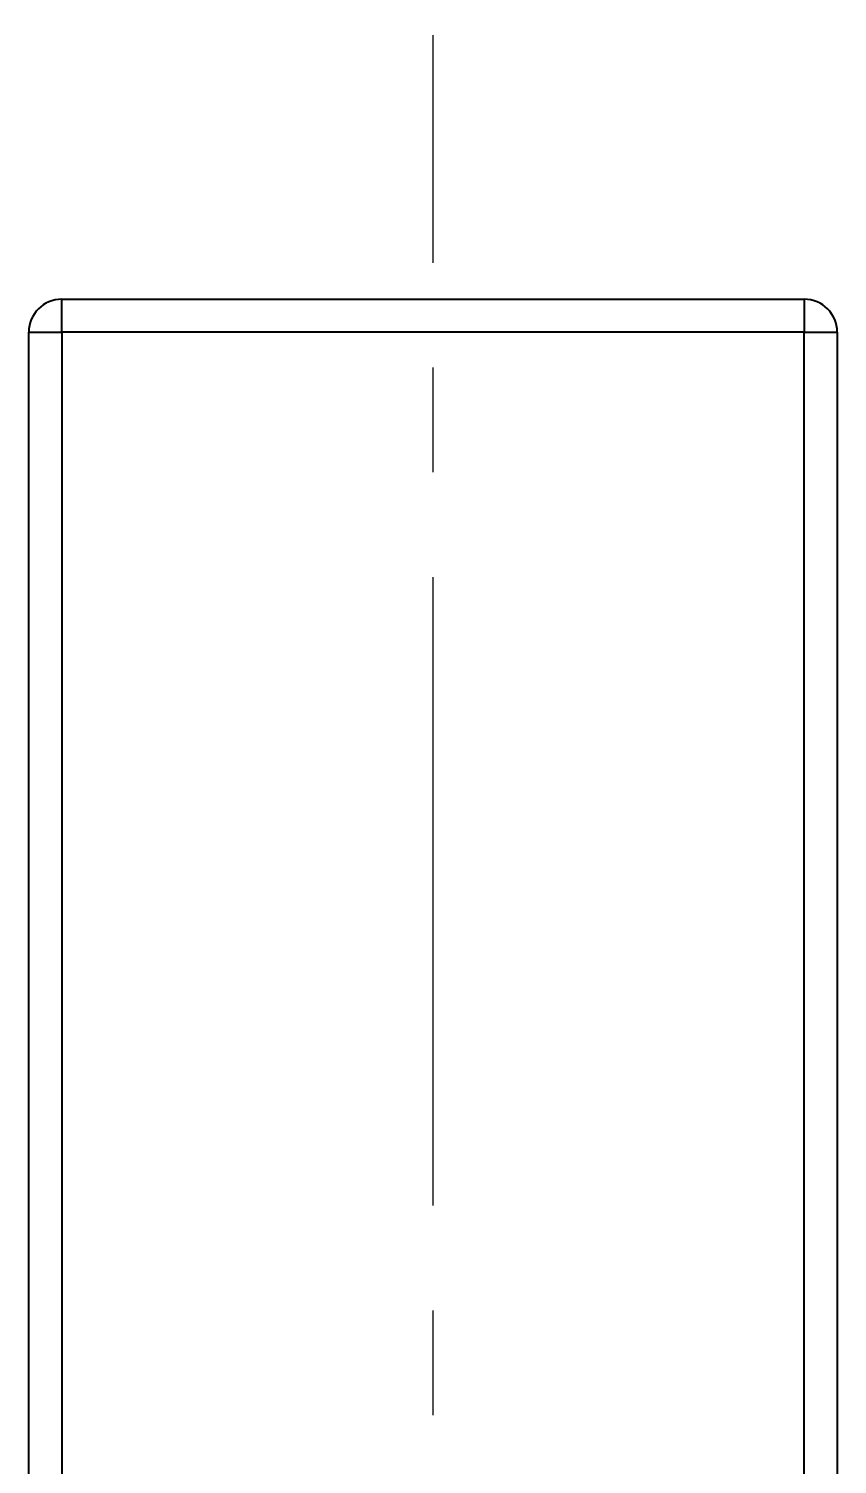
# Model space of a CAD drawing. Header units: millimetres. Extents: x 14 to 1202, y 28 to 1708.
# Drawn here: x 588.51 to 613.01, y 1341.2 to 1384.7 of the extents above; entities that cross this region are included whole.
import ezdxf

# ---------------------------------------------------------------- set-up
doc = ezdxf.new("R2010")
doc.units = ezdxf.units.MM
doc.linetypes.add('CENTER2', pattern=[28.575, 19.05, -3.175, 3.175, -3.175])
doc.styles.add('GOGO', font='Gulim.ttf', dxfattribs={"height": 3})
doc.dimstyles.new('기밴테크', dxfattribs={"dimtxt": 3, "dimasz": 3, "dimexe": 1.25, "dimexo": 0.625, "dimgap": 0.6, "dimtad": 1, "dimtih": 1, "dimtoh": 1, "dimdec": 1, "dimlunit": 6, "dimtxsty": 'GOGO', "dimcen": 0, "dimclrd": 3, "dimclre": 3, "dimclrt": 4, "dimadec": 0, "dimazin": 0, "dimtfac": 1, "dimtdec": 1, "dimtmove": 0, "dimatfit": 3, "dimfxl": 1, "dimlwd": 13, "dimlwe": 13, "dimarcsym": 0})

# ---------------------------------------------------------------- blocks, each defined once
blk = doc.blocks.new('*D5')
at = {"color": 3, "lineweight": 13, "transparency": 16777216}
for p, q in [((467.351, 1315.506), (467.351, 1434.052)), ((600.761, 1389.505), (600.761, 1434.052)), ((580.761, 1422.052), (487.351, 1422.052))]:
    blk.add_line(p, q, dxfattribs=at)
at = {"color": 3, "transparency": 16777216}
for points in [[(487.351, 1425.385), (487.351, 1418.719), (467.351, 1422.052)], [(580.761, 1425.385), (580.761, 1418.719), (600.761, 1422.052)]]:
    blk.add_solid(points, dxfattribs=at)
at = {"layer": 'Defpoints', "color": 0, "transparency": 16777216}
for p in [(467.351, 1422.052), (600.761, 1384.505), (467.351, 1310.506)]:
    blk.add_point(p, dxfattribs=at)
at = {"color": 4, "transparency": 16777216, "insert": (534.056, 1436.304), "char_height": 3, "attachment_point": 5, "style": 'GOGO'}
blk.add_mtext('{\\H6x;133.4}', dxfattribs=at)

msp = doc.modelspace()

# ---------------------------------------------------------------- linework, layer by layer
at = {"color": 1, "linetype": 'CENTER2', "lineweight": 18}
msp.add_line((600.761, 1263.314), (600.761, 1384.505), dxfattribs=at)
at = {"lineweight": 25}
for p, q in [((589.511, 1376.506), (612.011, 1376.506)), ((589.511, 1375.506), (589.511, 1376.506)), ((612.011, 1376.506), (612.011, 1375.506)), ((588.511, 1375.506), (589.511, 1375.506)), ((588.511, 1316.506), (588.511, 1375.506)), ((612.011, 1375.506), (589.511, 1375.506)), ((589.511, 1375.506), (589.511, 1317.411)), ((612.011, 1375.506), (613.011, 1375.506)), ((612.011, 1317.411), (612.011, 1375.506)), ((613.011, 1375.506), (613.011, 1316.506))]:
    msp.add_line(p, q, dxfattribs=at)
for centre, start, end in [((589.511, 1375.506), 90, 180), ((612.011, 1375.506), 0, 90)]:
    msp.add_arc(centre, 1, start, end, dxfattribs=at)

# ---------------------------------------------------------------- dimensions: what is measured, and where the dimension line sits
dim = msp.add_linear_dim(base=(467.351, 1422.052), p1=(600.761, 1384.505), p2=(467.351, 1310.506), text='{\\H6x;<>}', dimstyle='기밴테크', override={"dimasz": 20, "dimexe": 12, "dimexo": 5, "dimgap": 5, "dimdec": 1})
dim.commit()
dim.dimension.update_dxf_attribs({"geometry": '*D5', "text_midpoint": (534.056, 1436.304)})

doc.saveas('drawing.dxf')
